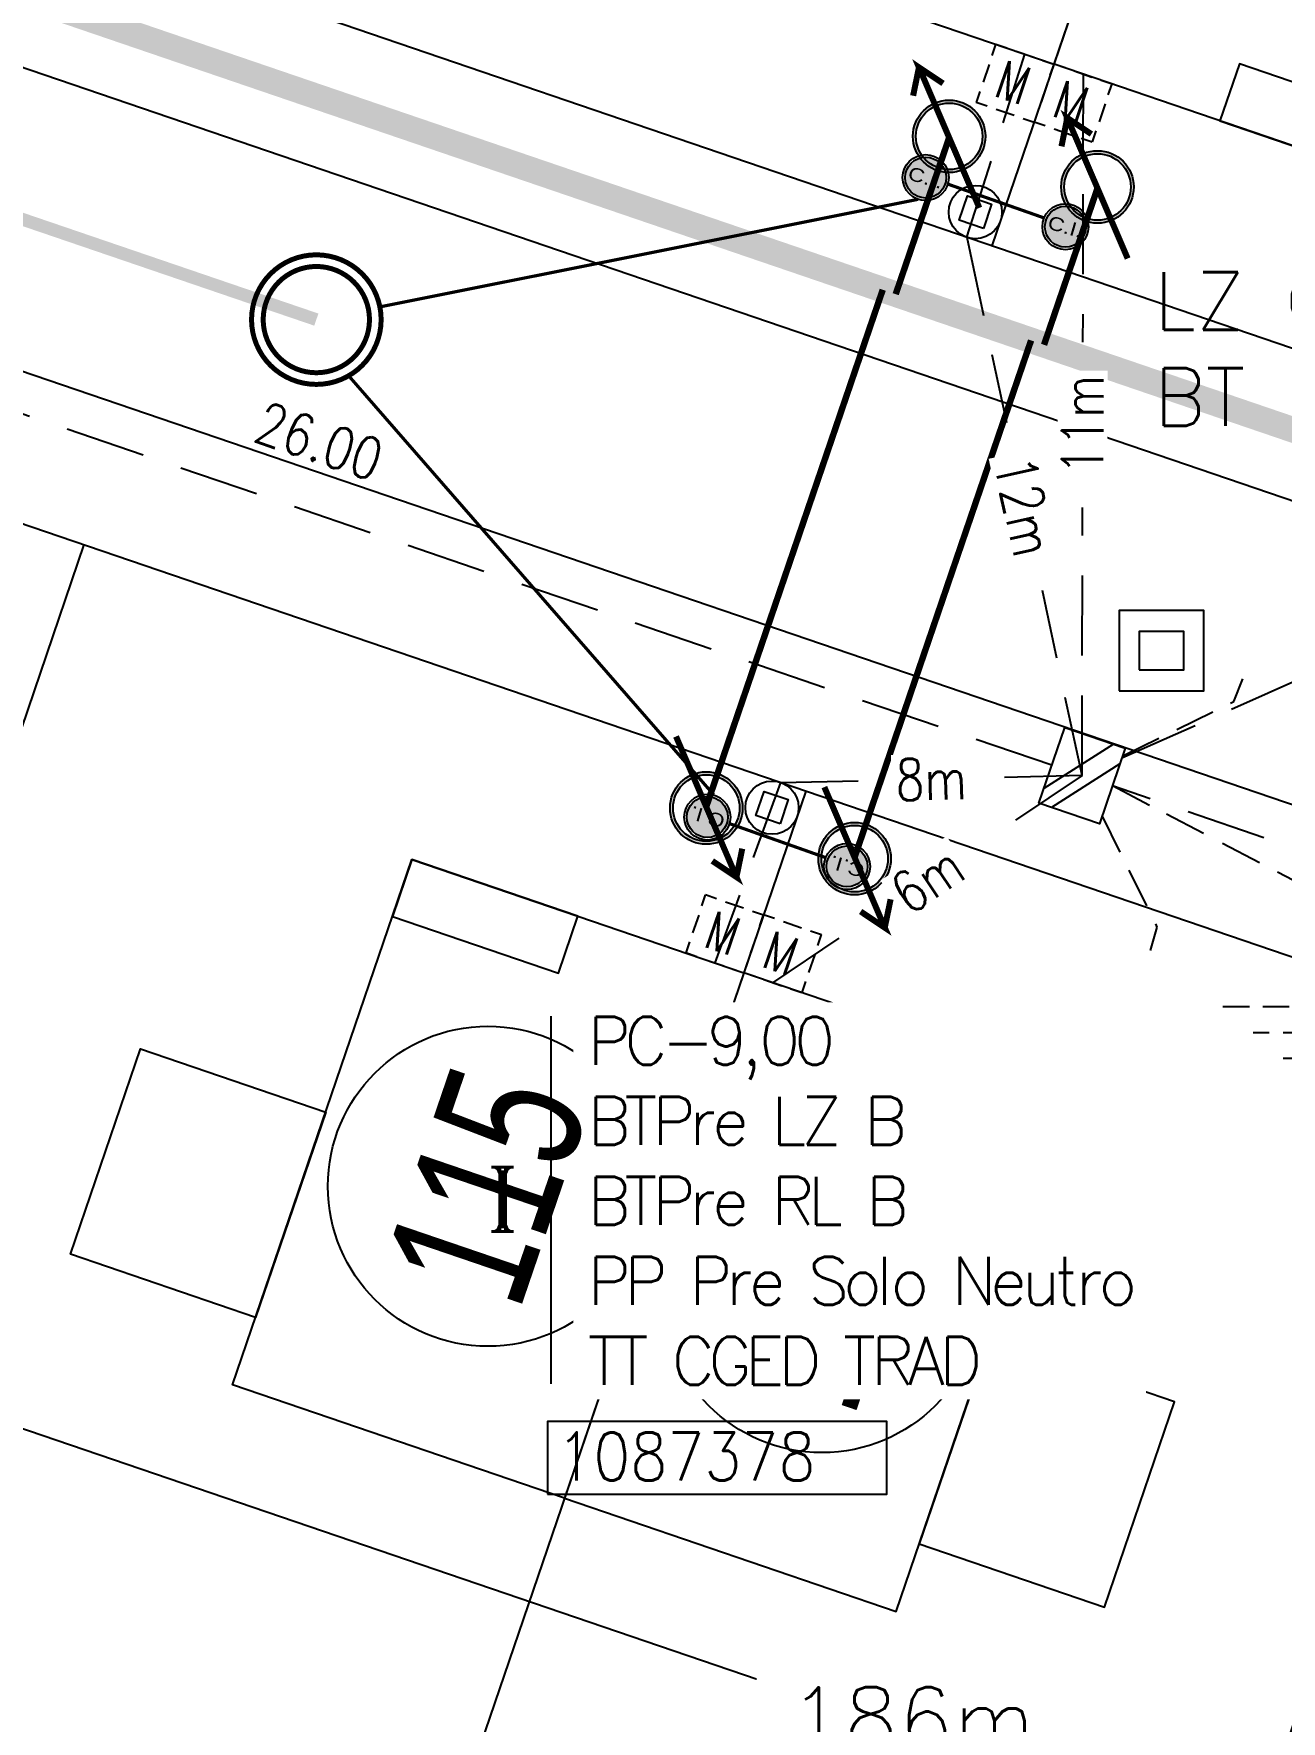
# Model space of a CAD drawing. Extents: x 0 to 336586, y 0 to 6284468.
# Drawn here: x 335277.86 to 335297.34, y 6277760.61 to 6277786.98 of the extents above; entities that cross this region are included whole.
import ezdxf
from ezdxf.enums import TextEntityAlignment as Align

# ---------------------------------------------------------------- set-up
doc = ezdxf.new("R2010")
doc.units = 0
doc.header["$LTSCALE"] = 5
doc.linetypes.add('DASHED', pattern=[0.75, 0.5, -0.25])
doc.linetypes.add('HIDDEN', pattern=[0.375, 0.25, -0.125])
for name, color, linetype in [('ACOM-P', 251, 'DASHED'), ('CALLES-URBANAS', 6, 'Continuous'), ('COTAS', 11, 'Continuous'), ('EQUIPOS', 240, 'Continuous'), ('EQUIPOS_P', 240, 'Continuous'), ('ESTRUCTURAS', 42, 'Continuous'), ('ESTRUCTURAS_E', 42, 'Continuous'), ('ESTRUCTURAS_P', 42, 'Continuous'), ('GRILLA', 254, 'Continuous'), ('LBT_A_P', 100, 'DASHED'), ('LINEA-EDIFICACION-URBANA', 21, 'Continuous'), ('MUROS', 8, 'Continuous'), ('Numero', 42, 'Continuous'), ('PLANTA', 6, 'Continuous'), ('POSTES_E', 41, 'Continuous'), ('POSTES_P', 41, 'Continuous'), ('Prosan Agua Potable D. Arranque', 1, 'Continuous'), ('Prosan Agua Potable D. MAP', 5, 'Continuous'), ('Prosan Agua Potable P. Cañeria Proyectada', 1, 'Continuous'), ('Prosan Alcantarillado D. Union Domiciliaria', 4, 'Continuous'), ('Prosan Alcantarillado P. CI Proyectada', 1, 'Continuous'), ('Prosan Alcantarillado P. Colector Proyectado', 1, 'Continuous'), ('PUNTO-DE-INTERES', 254, 'Continuous'), ('servicios', 6, 'Continuous'), ('TEXTO-BT_P', 151, 'Continuous')]:
    doc.layers.add(name, color=color, linetype=linetype)
doc.styles.add('2mm', font='simplex.shx', dxfattribs={"width": 0.8, "height": 0.65})
doc.styles.add('ARIAL', font='arial.ttf', dxfattribs={"width": 0.82})
doc.styles.add('ROMANS', font='romans.shx', dxfattribs={"height": 1})
doc.styles.add('ROMANT', font='romant.shx', dxfattribs={"height": 2})
doc.styles.add('Swis-50', font='swissc.ttf', dxfattribs={"width": 0.85})
doc.dimstyles.new('ACOMETIDA 500', dxfattribs={"dimtxt": 0.65, "dimasz": 1.8, "dimexe": 1.25, "dimexo": 0.625, "dimtad": 0, "dimdec": 0, "dimtxsty": '2mm', "dimblk": 'NONE', "dimcen": 2.5, "dimse1": 1, "dimse2": 1, "dimclrd": 256, "dimclrt": 2, "dimadec": 0, "dimazin": 0, "dimtfac": 1, "dimtdec": 0, "dimtmove": 0, "dimatfit": 3, "dimldrblk": 'NONE', "dimfxl": 1, "dimtfill": 1, "dimlwd": -1, "dimarcsym": 2})
doc.dimstyles.new('GRILLA X 500', dxfattribs={"dimtxt": 0.5, "dimasz": 1.8, "dimexe": 1.25, "dimexo": 0.625, "dimtad": 0, "dimdec": 0, "dimtxsty": 'ROMANS', "dimblk": 'NONE', "dimcen": 2.5, "dimse1": 1, "dimse2": 1, "dimsd1": 1, "dimsd2": 1, "dimclrd": 256, "dimclrt": 256, "dimadec": 0, "dimazin": 0, "dimtfac": 1, "dimtdec": 0, "dimtmove": 0, "dimatfit": 3, "dimldrblk": 'NONE', "dimfxlon": 1, "dimtfill": 1, "dimlwd": -1, "dimarcsym": 2})
doc.dimstyles.new('GRILLA Y 500', dxfattribs={"dimtxt": 0.5, "dimasz": 1.8, "dimexe": 1.25, "dimexo": 0.625, "dimtad": 0, "dimdec": 0, "dimtxsty": 'ROMANS', "dimblk": 'NONE', "dimcen": 2.5, "dimse1": 1, "dimse2": 1, "dimsd1": 1, "dimsd2": 1, "dimclrd": 256, "dimclrt": 256, "dimadec": 0, "dimazin": 0, "dimtfac": 1, "dimtdec": 0, "dimtmove": 0, "dimatfit": 3, "dimldrblk": 'NONE', "dimfxlon": 1, "dimtfill": 1, "dimlwd": -1, "dimarcsym": 2})
doc.dimstyles.new('VANO 500', dxfattribs={"dimtxt": 0.65, "dimasz": 1.8, "dimexe": 0, "dimexo": 8, "dimgap": 1.2, "dimtad": 0, "dimdec": 0, "dimzin": 0, "dimdsep": 46, "dimtxsty": '2mm', "dimblk": 'NONE', "dimcen": 0, "dimse1": 1, "dimse2": 1, "dimsd1": 1, "dimsd2": 1, "dimclrd": 7, "dimclrt": 2, "dimadec": 0, "dimazin": 0, "dimtfac": 1, "dimtdec": 0, "dimtofl": 0, "dimtmove": 0, "dimatfit": 3, "dimldrblk": 'NONE', "dimfxl": 1, "dimtfill": 1, "dimtolj": 1, "dimtzin": 0, "dimlwd": 25, "dimarcsym": 0})

# ---------------------------------------------------------------- blocks, each defined once
blk = doc.blocks.new('A$C461B3DCE')
at = {"layer": 'Prosan Agua Potable D. MAP', "ltscale": 2}
h = blk.add_hatch(color=4, dxfattribs=at)
h.dxf.hatch_style = 1
edge = h.paths.add_edge_path()
edge.add_line((0.7710314885518511, 0.5448670548734738), (0.7504819952160025, 0.5306253450311521))
edge.add_arc((0.5218886427903211, 0.3768014163459124), 0.2755298927691394, 393.9372072948622, 430.8894317799293)
edge.add_arc((0.5219586611189867, 0.376749035538496), 0.2755564759331746, 70.90675392884668, 215.492820778389)
edge.add_line((0.2976038094080948, 0.2167606861423788), (0.2770543160722461, 0.2025189763000571))
edge.add_arc((0.5218886427903213, 0.3768014163459125), 0.3005298927691393, 70.88943177992928, 215.4447158899646, ccw=False)
edge.add_arc((0.5218886427903213, 0.3768014163459125), 0.3005298927691391, 394.0026343322039, 430.88943177992934, ccw=False)
h = blk.add_hatch(color=4, dxfattribs=at)
h.dxf.hatch_style = 1
edge = h.paths.add_edge_path()
edge.add_line((0.7622593604771488, 0.557190258923689), (0.7420747884321109, 0.5424359027211417))
edge.add_arc((0.521888642790321, 0.3768014163459126), 0.2755298927691394, 0, 36.95222448506712, ccw=False)
edge.add_arc((0.5218620722195667, 0.376884724929531), 0.2755564759331746, 215.3966110015403, 359.98267785108266, ccw=False)
edge.add_line((0.2972388881172841, 0.2172733325026044), (0.2770543160722462, 0.2025189763000571))
edge.add_arc((0.5218886427903211, 0.3768014163459128), 0.3005298927691393, 215.4447158899647, 360)
edge.add_arc((0.5218886427903211, 0.3768014163459128), 0.3005298927691391, 0, 36.88679744772544)
at = {"layer": 'Prosan Agua Potable D. MAP', "color": 4, "ltscale": 2, "const_width": 0.05}
blk.add_lwpolyline([(9.38084215e-08, 1.08246816e-07), (1.023286459401971, 0.7479937492063158), (0.9377070762315523, 0.5236589383472321), (1.023286459402515, 0.7479937492077511), (0.7832410503892931, 0.7426890532315298)], dxfattribs=at)
at = {"layer": 'Prosan Agua Potable D. MAP', "color": 4, "ltscale": 2}
for radius in [0.3005298927691391, 0.2755298927691391]:
    blk.add_circle((0.5218886427903211, 0.3768014163459128), radius, dxfattribs=at)
blk = doc.blocks.new('agua potable')
at = {"layer": 'Prosan Agua Potable D. Arranque', "color": 4, "const_width": 0.1}
for points, elevation in [([(335781.7514421921, 6282463.049470363), (335780.9164400174, 6282460.603466848)], -499.809), ([(335784.0686419632, 6282462.258438447), (335783.2336397888, 6282459.812434932)], -499.809), ([(335777.9566272449, 6282452.595383913), (335780.7139737631, 6282460.672583578)], -499.8090000075405), ([(335780.2738270161, 6282451.804352), (335783.0311735371, 6282459.88155166)], -499.8090000075405)]:
    blk.add_lwpolyline(points, dxfattribs=dict(at, elevation=elevation))
at = {"layer": 'Prosan Agua Potable P. Cañeria Proyectada', "color": 4, "const_width": 0.4}
blk.add_lwpolyline([(335715.1385539899, 6282483.05833149), (335803.8139580395, 6282452.786847938)], dxfattribs=at)
at = {"layer": 'Prosan Agua Potable D. MAP', "color": 4, "ltscale": 20}
for p, xscale, yscale, zscale, rotation in [((335782.2230528454, 6282461.951686187, -499.809), 1.885254132807255, 1.885254132807255, 1.885254132807255, 77.0827137440164), ((335784.5402526163, 6282461.16065427, -499.809), 1.885254132807254, 1.885254132807254, 1.885254132807254, 77.08271373004237), ((335777.4850165919, 6282453.693168092, -499.8090000075405), 1.885254132835699, 1.885254132835699, 1.885254132835699, 257.0827137300424), ((335779.8022163628, 6282452.902136176, -499.8090000075405), 1.885254132835698, 1.885254132835698, 1.885254132835698, 257.0827137440164)]:
    blk.add_blockref('A$C461B3DCE', p, dxfattribs=dict(at, xscale=xscale, yscale=yscale, zscale=zscale, rotation=rotation))
blk = doc.blocks.new('UD')
at = {"layer": 'Prosan Alcantarillado D. Union Domiciliaria', "true_color": 0x57ffab}
h = blk.add_hatch(color=101, dxfattribs=at)
edge = h.paths.add_edge_path()
edge.add_arc((6.984919e-10, 0), 0.3200000000000001, 0, 360)
at = {"layer": 'Prosan Alcantarillado D. Union Domiciliaria', "color": 7}
for radius in [0.36, 0.3200000000000001]:
    blk.add_circle((6.984919e-10, 0), radius, dxfattribs=at)
at = {"layer": 'Prosan Alcantarillado D. Union Domiciliaria', "color": 7, "ltscale": 10, "style": 'ARIAL', "oblique": 359.9999998988733, "width": 1.199999998176862}
blk.add_text('C.I.', height=0.2121039574924962, dxfattribs=at).set_placement((0, 0), align=Align.MIDDLE_CENTER)
blk = doc.blocks.new('ALCANTARILLADO')
at = {"layer": 'Prosan Alcantarillado D. Union Domiciliaria', "color": 5, "ltscale": 20, "const_width": 0.05}
for points in [[(-2.595201786731195, -186.6521772773704), (-1.09048571340827, -187.1811153648887)], [(-3.059997065342031, -186.8905144568998), (-11.46636239760846, -188.5711512773996)], [(-6.249151308220462, -196.1959697038401), (-11.95422459975816, -189.6470292987069)], [(-6.005859507000423, -196.6431934724096), (-4.502157624643587, -197.1750079274643)]]:
    blk.add_lwpolyline(points, dxfattribs=at)
at = {"layer": 'Prosan Alcantarillado P. CI Proyectada', "color": 5, "ltscale": 2, "const_width": 0.078}
for points in [[(-13.47122519092227, -188.7695981507422, 1), (-11.4467195757461, -188.7695981507422, 1)], [(-13.28922519111802, -188.7695981507422, 1), (-11.62871957583411, -188.7695981507422, 1)]]:
    blk.add_lwpolyline(points, format="xyb", close=True, dxfattribs=at)
at = {"layer": 'Prosan Alcantarillado P. Colector Proyectado', "color": 5, "const_width": 0.2}
blk.add_lwpolyline([(-12.45897238354519, -188.7695981507422), (-64.37049618359742, -171.0483500112314)], dxfattribs=at)
at = {"layer": 'Prosan Alcantarillado D. Union Domiciliaria', "color": 5, "ltscale": 20}
for p, rotation in [((-2.940653921228659, -186.5508716845652), 343.655956915462), ((-0.7576279954664642, -187.3182493851054), 343.655956915462), ((-6.351117292259005, -196.5412274899427), 163.546395338698), ((-4.169562742303242, -197.3127781862859), 163.546395338698)]:
    blk.add_blockref('UD', p, dxfattribs=dict(at, rotation=rotation))
blk = doc.blocks.new('A$C12F70A7C')
at = {"layer": 'MUROS'}
for points in [[(0, -8.672000000951812), (-5.476999999998952, -8.672000000951812), (-5.476999999998952, 0), (0, 0)], [(-2.738500000006752, 0), (-5.476999999998952, 0), (-5.476999999998952, -0.9399999999441206), (-2.738500000006752, -0.9399999999441206)], [(0, -8.672000000951812), (5.4769999999844, -8.672000000951812), (5.4769999999844, 0), (0, 0)], [(2.7384999999922, 0), (5.4769999999844, 0), (5.4769999999844, -0.9399999999441206), (2.7384999999922, -0.9399999999441206)], [(-5.476999999998952, -7.557999999960883), (-8.53499999998894, -7.557999999960883), (-8.53499999998894, -4.169999999925493), (-5.476999999998952, -4.169999999925493)], [(5.4769999999844, -7.557999999960883), (8.534999999974389, -7.557999999960883), (8.534999999974389, -4.169999999925493), (5.4769999999844, -4.169999999925493)]]:
    blk.add_lwpolyline(points, close=True, dxfattribs=at)
blk = doc.blocks.new('PLANTA')
at = {"layer": 'CALLES-URBANAS', "flags": 128}
blk.add_lwpolyline([(335808.0228677643, 6282492.507051034), (335804.7219671145, 6282495.218887109), (335740.3684188178, 6282517.187519785), (335736.0983137855, 6282517.06022873), (335723.6601908738, 6282480.624763886), (335726.9610915235, 6282477.91292781), (335791.3146398202, 6282455.944295134), (335795.5847448525, 6282456.07158619), (335808.0228677642, 6282492.507051034), (335795.5847448525, 6282456.07158619)], dxfattribs=at)
blk.add_lwpolyline([(335725.5072849494, 6282473.654237114), (335721.237179917, 6282473.526946058), (335710.1720965475, 6282441.113577982, 0.4142135623730951), (335713.9119420435, 6282433.496914956), (335774.4799874992, 6282412.820554791, 0.4142135623730951), (335782.0966505262, 6282416.560400287), (335793.1617338957, 6282448.973768363), (335789.8608332461, 6282451.685604438)], format="xyb", close=True, dxfattribs=at)
at = {"layer": 'LINEA-EDIFICACION-URBANA', "ltscale": 0.2}
for p, q in [((335794.3735774402, 6282496.374067726), (335782.4200567199, 6282461.358166447)), ((335768.234799691, 6282456.690680241), (335756.2005119387, 6282421.438185034)), ((335779.5124435716, 6282452.840785054), (335767.4781558194, 6282417.588289848))]:
    blk.add_line(p, q, dxfattribs=at)
blk.add_lwpolyline([(335794.6114752553, 6282460.185025988), (335791.0209458711, 6282458.422045914), (335728.7085920466, 6282479.693867726), (335726.9456119727, 6282483.28439711), (335737.0715833826, 6282512.946788931), (335740.6621127669, 6282514.709769005), (335802.9744665914, 6282493.437947193), (335804.7374466652, 6282489.847417809)], close=True, dxfattribs=at)
blk.add_lwpolyline([(335789.8763127967, 6282446.314135138), (335779.6695743548, 6282416.41514939), (335776.0790449706, 6282414.652169315), (335713.7666911461, 6282435.923991127), (335712.0037110722, 6282439.514520511), (335722.210449514, 6282469.41350626), (335725.8009788984, 6282471.176486334), (335788.1133327229, 6282449.904664522), (335789.8763127967, 6282446.314135138)], dxfattribs=at)
at = {"layer": 'PUNTO-DE-INTERES', "color": 8}
for centre in [(335774.5472259826, 6282446.665698465), (335779.7648292485, 6282445.005199237)]:
    blk.add_circle(centre, 2.5, dxfattribs=at)
at = {"layer": 'PUNTO-DE-INTERES', "rotation": 161.1514259085047}
blk.add_blockref('A$C12F70A7C', (335783.3892611025, 6282464.197293577), dxfattribs=at)
blk.add_blockref('A$C12F70A7C', (335783.3892611025, 6282464.197293577), dxfattribs=at)
blk.add_blockref('A$C12F70A7C', (335783.3892611025, 6282464.197293577), dxfattribs=at)
at = {"layer": 'PUNTO-DE-INTERES', "xscale": -1, "rotation": 341.1514259085047}
blk.add_blockref('A$C12F70A7C', (335778.5432391889, 6282450.001657924), dxfattribs=at)
blk.add_blockref('A$C12F70A7C', (335778.5432391889, 6282450.001657924), dxfattribs=at)
blk.add_blockref('A$C12F70A7C', (335778.5432391889, 6282450.001657924), dxfattribs=at)
at = {"layer": 'PUNTO-DE-INTERES', "color": 8, "char_height": 2.25, "attachment_point": 5, "rotation": 71.15142590850466, "line_spacing_factor": 0.6, "style": 'Swis-50'}
for s, insert in [('\\fArial Narrow|b0|i0|c00|p39;\\H1x;\\W0.8;115', (335774.5360448642, 6282446.669515409)), ('\\fArial Narrow|b0|i0|c00|p39;\\H1x;\\W0.8;116', (335779.7595675458, 6282445.006995446))]:
    blk.add_mtext(s, dxfattribs=dict(at, insert=insert))
blk = doc.blocks.new('EM-BT_P')
at = {"layer": 'EQUIPOS'}
for p, q in [((-1.59583581811421, 0.990598165203636), (-1.59583581811421, 1.595838092819461)), ((-0.990595890498426, 1.595417830392476), (-1.59583581811421, 1.595417830392476)), ((-0.4940528739877835, 1.595417830392476), (0.4940729303437621, 1.595417830392476)), ((0.9906159468543903, 1.595417830392476), (1.595855874470174, 1.595417830392476)), ((1.595855874470174, 0.990598165203636), (1.595855874470174, 1.595838092819461)), ((-1.59583581811421, 0.4940551486930361), (-1.59583581811421, -0.4940706556385237)), ((1.595855874470174, 0.4940551486930361), (1.595855874470174, -0.4940706556385237)), ((-1.59583581811421, -0.9906136721491804), (-1.59583581811421, -1.595853599764949)), ((-0.990595890498426, -1.595433337337964), (-1.59583581811421, -1.595433337337964)), ((-0.4940528739877835, -1.595433337337964), (0.4940729303437621, -1.595433337337964)), ((0.9906159468543903, -1.595433337337964), (1.595855874470174, -1.595433337337964)), ((1.595855874470174, -0.9906136721491804), (1.595855874470174, -1.595853599764949))]:
    blk.add_line(p, q, dxfattribs=at)
at = {"layer": 'EQUIPOS', "style": 'ROMANS', "width": 0.8}
blk.add_text('M', height=1.98, dxfattribs=at).set_placement((-0.9147899827143248, -0.9896123134684556))
blk = doc.blocks.new('PC-9_P')
at = {"layer": 'POSTES_E'}
for p, q in [((0.6083982158431285, 1.249984817137545), (-1.000003517699549, -0.7605173497908027)), ((0.9999964823004506, 0.728340590182853), (-0.5826881361359098, -1.250015182862455))]:
    blk.add_line(p, q, dxfattribs=at)
blk.add_lwpolyline([(-1.000003517699549, 1.249984817137545), (0.9999964823004506, 1.249984817137545), (0.9999964823004506, -1.250015182862455), (-1.000003517699549, -1.250015182862455)], close=True, dxfattribs=at)
blk = doc.blocks.new('*D172')
at = {"layer": 'Defpoints', "color": 0, "ltscale": 0.5, "transparency": 16777216}
for p in [(335294.5871112004, 6277776.420601974), (335294.2335338141, 6277775.38474358), (335318.8406290959, 6277766.985408935)]:
    blk.add_point(p, dxfattribs=at)
at = {"layer": 'COTAS', "color": 2, "ltscale": 0.5, "transparency": 16777216, "insert": (335306.8906601497, 6277772.220938484), "char_height": 0.65, "attachment_point": 5, "rotation": 341.1532989762952, "style": '2mm', "bg_fill": 3, "box_fill_scale": 1.1, "bg_fill_color": 256, "bg_fill_true_color": 13158600, "bg_fill_transparency": 0}
blk.add_mtext('\\A1;26.00', dxfattribs=at)
blk = doc.blocks.new('_None')
blk = doc.blocks.new('*D173')
at = {"layer": 'Defpoints', "color": 0, "ltscale": 0.5, "transparency": 16777216}
for p in [(335270.0469279294, 6277784.797088477), (335269.6933507002, 6277783.761230542), (335294.2335338141, 6277775.38474358)]:
    blk.add_point(p, dxfattribs=at)
at = {"layer": 'COTAS', "color": 2, "ltscale": 0.5, "transparency": 16777216, "insert": (335282.3170195648, 6277780.608845226), "char_height": 0.65, "attachment_point": 5, "rotation": 341.1532989762952, "style": '2mm', "bg_fill": 3, "box_fill_scale": 1.1, "bg_fill_color": 256, "bg_fill_true_color": 13158600, "bg_fill_transparency": 0}
blk.add_mtext('\\A1;26.00', dxfattribs=at)
blk = doc.blocks.new('*D218')
at = {"layer": 'Defpoints', "color": 0, "linetype": 'HIDDEN', "ltscale": 0.25, "transparency": 16777216}
for p in [(335305.665319778, 6277781.680864063), (335306.1141942884, 6277780.672280967), (335294.2335296962, 6277775.384736964)]:
    blk.add_point(p, dxfattribs=at)
at = {"layer": 'COTAS', "color": 2, "linetype": 'HIDDEN', "ltscale": 0.25, "transparency": 16777216, "insert": (335299.7249874827, 6277779.037092062), "char_height": 0.65, "attachment_point": 5, "rotation": 23.99167350979898, "style": '2mm', "bg_fill": 3, "box_fill_scale": 1.1, "bg_fill_color": 256, "bg_fill_true_color": 13158600, "bg_fill_transparency": 0}
blk.add_mtext('\\A1;13.00', dxfattribs=at)
blk = doc.blocks.new('*D323')
at = {"layer": 'ACOM-P', "ltscale": 0.5, "transparency": 16777216}
for p, q in [((335294.2335338145, 6277775.384743577), (335292.7692249482, 6277774.404506368)), ((335289.4019423416, 6277772.150381038), (335290.8662512074, 6277773.130618248))]:
    blk.add_line(p, q, dxfattribs=at)
at = {"layer": 'Defpoints', "color": 0, "ltscale": 0.5, "transparency": 16777216}
for p in [(335294.2335338136, 6277775.384743579), (335294.2335338145, 6277775.384743577), (335289.4019423407, 6277772.15038104)]:
    blk.add_point(p, dxfattribs=at)
at = {"layer": 'ACOM-P', "color": 2, "ltscale": 0.5, "transparency": 16777216, "insert": (335291.8177380776, 6277773.767562308), "char_height": 0.65, "attachment_point": 5, "rotation": 33.79913168507239, "style": '2mm', "bg_fill": 3, "box_fill_scale": 1.1, "bg_fill_color": 256, "bg_fill_true_color": 13158600, "bg_fill_transparency": 0}
blk.add_mtext('6m', dxfattribs=at)
blk = doc.blocks.new('*D324')
at = {"layer": 'ACOM-P', "ltscale": 0.5, "transparency": 16777216}
for p, q in [((335294.247923522, 6277786.345897377), (335294.2424268593, 6277782.158890796)), ((335294.2335338229, 6277775.384743586), (335294.2390304856, 6277779.571750169))]:
    blk.add_line(p, q, dxfattribs=at)
at = {"layer": 'Defpoints', "color": 0, "ltscale": 0.5, "transparency": 16777216}
for p in [(335294.2479235219, 6277786.345897377), (335294.247923522, 6277786.345897377), (335294.2335338228, 6277775.384743586)]:
    blk.add_point(p, dxfattribs=at)
at = {"layer": 'ACOM-P', "color": 2, "ltscale": 0.5, "transparency": 16777216, "insert": (335294.2407286729, 6277780.865320481), "char_height": 0.65, "attachment_point": 5, "rotation": 89.92478268512862, "style": '2mm', "bg_fill": 3, "box_fill_scale": 1.1, "bg_fill_color": 256, "bg_fill_true_color": 13158600, "bg_fill_transparency": 0}
blk.add_mtext('11m', dxfattribs=at)
blk = doc.blocks.new('PM-6_P')
at = {"layer": 'POSTES_E'}
blk.add_lwpolyline([(-0.6677519658405187, 0.6677414800509212), (0.6677199434739736, 0.6677414800509212), (0.6677199434739736, -0.66773042926323), (-0.6677519658405187, -0.66773042926323)], close=True, dxfattribs=at)
blk.add_circle((-1.601118327254625e-05, 5.52539384557349e-06), 1.386432699211355, dxfattribs=at)
blk = doc.blocks.new('*D329')
at = {"layer": 'ACOM-P', "ltscale": 0.5, "transparency": 16777216}
for p, q in [((335292.432062078, 6277783.795930235), (335293.0515185772, 6277780.903648272)), ((335294.2335338234, 6277775.384743586), (335293.6140773243, 6277778.277025549))]:
    blk.add_line(p, q, dxfattribs=at)
at = {"layer": 'Defpoints', "color": 0, "ltscale": 0.5, "transparency": 16777216}
for p in [(335292.4320620776, 6277783.795930235), (335292.432062078, 6277783.795930235), (335294.2335338227, 6277775.384743586)]:
    blk.add_point(p, dxfattribs=at)
at = {"layer": 'ACOM-P', "color": 2, "ltscale": 0.5, "transparency": 16777216, "insert": (335293.3327979492, 6277779.59033691), "char_height": 0.65, "attachment_point": 5, "rotation": 282.08873004025327, "style": '2mm', "bg_fill": 3, "box_fill_scale": 1.1, "bg_fill_color": 256, "bg_fill_true_color": 13158600, "bg_fill_transparency": 0}
blk.add_mtext('12m', dxfattribs=at)
blk = doc.blocks.new('*D334')
at = {"layer": 'ACOM-P', "ltscale": 0.5, "transparency": 16777216}
for p, q in [((335294.2335296741, 6277775.384737985), (335293.0236938107, 6277775.357457452)), ((335289.5244399067, 6277775.278552935), (335290.7342757701, 6277775.305833469))]:
    blk.add_line(p, q, dxfattribs=at)
at = {"layer": 'Defpoints', "color": 0, "ltscale": 0.5, "transparency": 16777216}
for p in [(335294.2335296741, 6277775.384737985), (335294.2335296972, 6277775.384736964), (335289.5244399298, 6277775.278551914)]:
    blk.add_point(p, dxfattribs=at)
at = {"layer": 'ACOM-P', "color": 2, "ltscale": 0.5, "transparency": 16777216, "insert": (335291.8789847904, 6277775.331645461), "char_height": 0.65, "attachment_point": 5, "rotation": 1.2917410100391382, "style": '2mm', "bg_fill": 3, "box_fill_scale": 1.1, "bg_fill_color": 256, "bg_fill_true_color": 13158600, "bg_fill_transparency": 0}
blk.add_mtext('8m', dxfattribs=at)
blk = doc.blocks.new('LZ-P')
at = {"layer": 'ESTRUCTURAS', "linetype": 'DASHED', "ltscale": 0.5}
for points in [[(-1, 0), (-3.720051217649598, 2.741180723533034), (-4.480327243276406, 2.774263823404908)], [(1, 0), (3.720051217649598, 2.741180723533034), (4.480327243276406, 2.774263823404908)]]:
    blk.add_lwpolyline(points, dxfattribs=at)
blk = doc.blocks.new('TT-S_P')
at = {"layer": 'ESTRUCTURAS_E', "ltscale": 3}
for p, q in [((1.657170947816326, -0.8640653022951028), (0, 0)), ((4.069243126028397, -2.121743563292085), (2.412072178212014, -1.257678260997011)), ((6.570607230804427, -3.425979516855932), (4.913436282988101, -2.561914214560829)), ((9.105852084715393, -4.74788122770434), (7.368990578442236, -3.8422644810191)), ((9.105852084715535, -4.747881227704397), (9.105852084715535, -6.800140530395112)), ((9.105852084715535, -7.785268621837815), (9.105852084715535, -9.837527924528558)), ((4.937199434267285, -9.837527924525233), (6.115733717630775, -9.837527924525233)), ((6.713632307243472, -9.837527924525233), (7.892166590607018, -9.837527924525233)), ((8.516584943035012, -9.837527924528558), (9.695119226398559, -9.837527924528558)), ((11.49807186218996, -9.837527924525233), (10.31953757882647, -9.837527924525233)), ((13.27450473516626, -9.837527924525233), (12.09597045180271, -9.837527924525233)), ((6.287813355392416, -11.00585093154979), (7.003679050656899, -11.00585093154979)), ((7.628097403084865, -11.00585093155311), (8.806631686448354, -11.00585093155311)), ((10.60958432223984, -11.00585093154979), (9.431050038876348, -11.00585093154979)), ((11.92389081404107, -11.00585093154979), (11.20748291185259, -11.00585093154979)), ((7.628097403084865, -12.14540153467328), (8.806631686448354, -12.14540153467328)), ((10.60958432223984, -12.14540153467001), (9.431050038876348, -12.14540153467001)), ((9.468130448197767, -13.10210014875597), (8.743573721235746, -13.10210014875597))]:
    blk.add_line(p, q, dxfattribs=at)
blk = doc.blocks.new('CA 3Ø-P')
at = {"layer": 'ESTRUCTURAS'}
for points in [[(-1.307126184576191, -1.266878571361303), (1.346075665089302, -1.266878571361303), (1.346075665089302, 1.246819127351046), (-1.307126184576191, 1.246819127351046)], [(-0.676001158892177, -0.6099489843472838), (0.7149506394052878, -0.6099489843472838), (0.7149506394052878, 0.5898895403370261), (-0.676001158892177, 0.5898895403370261)]]:
    blk.add_lwpolyline(points, close=True, dxfattribs=at)
blk = doc.blocks.new('*D434')
at = {"layer": 'Defpoints', "color": 0, "ltscale": 0.5, "transparency": 16777216}
for p in [(335292.711083103, 6278000), (335274.7657512065, 6277998.486549078), (0, 0)]:
    blk.add_point(p, dxfattribs=at)
at = {"layer": 'GRILLA', "ltscale": 0.5, "transparency": 16777216, "insert": (335269.8550369208, 6277998.486549078), "char_height": 1, "attachment_point": 5, "style": 'ROMANS', "bg_fill": 3, "box_fill_scale": 1.1, "bg_fill_color": 256, "bg_fill_true_color": 13158600, "bg_fill_transparency": 0}
blk.add_mtext('Y-6278000', dxfattribs=at)
blk = doc.blocks.new('*D439')
at = {"layer": 'Defpoints', "color": 0, "ltscale": 0.5, "transparency": 16777216}
for p in [(335301.7893708139, 6277932.198101984), (335300, 6277899.167990658), (0, 0)]:
    blk.add_point(p, dxfattribs=at)
at = {"layer": 'GRILLA', "ltscale": 0.5, "transparency": 16777216, "insert": (335301.7893708129, 6277936.632625794), "char_height": 1, "attachment_point": 5, "rotation": 90, "style": 'ROMANS', "bg_fill": 3, "box_fill_scale": 1.1, "bg_fill_color": 256, "bg_fill_true_color": 13158600, "bg_fill_transparency": 0}
blk.add_mtext('X-335300', dxfattribs=at)
blk = doc.blocks.new('*D440')
at = {"layer": 'Defpoints', "color": 0, "ltscale": 0.5, "transparency": 16777216}
for p in [(335402.3497128253, 6277986.733224559), (335398.5975279866, 6277900), (0, 0)]:
    blk.add_point(p, dxfattribs=at)
at = {"layer": 'GRILLA', "ltscale": 0.5, "transparency": 16777216, "insert": (335402.3497128243, 6277991.143938844), "char_height": 1, "attachment_point": 5, "rotation": 90, "style": 'ROMANS', "bg_fill": 3, "box_fill_scale": 1.1, "bg_fill_color": 256, "bg_fill_true_color": 13158600, "bg_fill_transparency": 0}
blk.add_mtext('X-335399', dxfattribs=at)

msp = doc.modelspace()

# ---------------------------------------------------------------- linework, layer by layer
at = {"layer": 'LBT_A_P', "ltscale": 0.5}
for points in [[(335293.7603390641, 6277775.54626289), (335270.1665462382, 6277783.599718984)], [(335294.8564937626, 6277775.661994497), (335305.442392418, 6277780.37329275)], [(335318.3663794997, 6277767.147288305), (335294.706725235, 6277775.223225405)]]:
    msp.add_lwpolyline(points, dxfattribs=at)
at = {"layer": 'TEXTO-BT_P', "ltscale": 0.5}
msp.add_lwpolyline([(335285.9371547052, 6277771.625824391), (335285.9371547052, 6277765.884030556)], dxfattribs=at)

# ---------------------------------------------------------------- block references
at = {"layer": 'EQUIPOS_P', "ltscale": 5, "xscale": 0.3, "yscale": 0.3, "zscale": 0.3, "rotation": 341.1514259146094}
for p in [(335293.1870894994, 6277786.202159782), (335294.0932920794, 6277785.892938943), (335288.6503670121, 6277772.912566659), (335289.556569592, 6277772.60334582)]:
    msp.add_blockref('EM-BT_P', p, dxfattribs=at)
at = {"layer": 'PLANTA'}
msp.add_blockref('PLANTA', (-489.5943777723587, -4677.696606804617), dxfattribs=at)
at = {"layer": 'POSTES_P', "ltscale": 5, "xscale": 0.5, "yscale": 0.5, "zscale": 0.5, "rotation": 341.153281125245}
msp.add_blockref('PC-9_P', (335294.233533814, 6277775.38474358), dxfattribs=at)
at = {"layer": 'servicios', "color": 1}
msp.add_blockref('ALCANTARILLADO', (335294.7307215866, 6277971.279013176), dxfattribs=at)
at = {"layer": 'servicios'}
msp.add_blockref('agua potable', (-489.5943777723587, -4677.696606804617), dxfattribs=at)

# ---------------------------------------------------------------- texts
at = {"layer": 'TEXTO-BT_P', "ltscale": 0.5, "style": 'ROMANT'}
msp.add_text('I', height=0.9999999975, dxfattribs=at).set_placement((335285.181375963, 6277768.76556868), align=Align.MIDDLE_CENTER)

# ---------------------------------------------------------------- next in the draw order: dimensions: what is measured, and where the dimension line sits
at = {"layer": 'COTAS', "ltscale": 0.5}
dim = msp.add_linear_dim(base=(335294.5871112004, 6277776.420601974), p1=(335318.840629096, 6277766.985408935), p2=(335294.233533814, 6277775.38474358), angle=341.1532989762952, dimstyle='VANO 500', override={"dimpost": '.00', "dimsah": 1, "dimtmove": 1}, dxfattribs=at)
dim.commit()
dim.dimension.update_dxf_attribs({"geometry": '*D172', "text_midpoint": (335306.8906601497, 6277772.220938484)})

# ---------------------------------------------------------------- next in the draw order: block references
at = {"layer": 'ESTRUCTURAS_P', "ltscale": 5, "xscale": 0.35, "yscale": 0.35, "zscale": 0.35}
msp.add_blockref('TT-S_P', (335294.7067227825, 6277775.223218221), dxfattribs=at)

# ---------------------------------------------------------------- next in the draw order: dimensions: what is measured, and where the dimension line sits
at = {"layer": 'COTAS', "ltscale": 0.5}
dim = msp.add_linear_dim(base=(335270.0469279294, 6277784.797088477), p1=(335294.233533814, 6277775.38474358), p2=(335269.6933507003, 6277783.761230542), angle=341.1532989762952, dimstyle='VANO 500', override={"dimpost": '.00', "dimsah": 1, "dimtmove": 1}, dxfattribs=at)
dim.commit()
dim.dimension.update_dxf_attribs({"geometry": '*D173', "text_midpoint": (335282.3170195648, 6277780.608845226)})

# ---------------------------------------------------------------- next in the draw order: linework, layer by layer
at = {"layer": 'ACOM-P', "ltscale": 0.5}
msp.add_lwpolyline([(335292.4320352942, 6277783.795939378), (335293.3417209419, 6277786.655118215)], dxfattribs=at)

# ---------------------------------------------------------------- next in the draw order: block references
at = {"layer": 'POSTES_P', "ltscale": 5, "xscale": 0.3, "yscale": 0.3, "zscale": 0.3, "rotation": 161.1514259169997}
msp.add_blockref('PM-6_P', (335292.5664227325, 6277784.189562296), dxfattribs=at)

# ---------------------------------------------------------------- next in the draw order: texts
at = {"layer": 'TEXTO-BT_P', "ltscale": 0.5, "insert": (335286.510560973, 6277768.742964049), "char_height": 0.7499999981250001, "attachment_point": 4, "style": 'ROMANS', "bg_fill": 3, "box_fill_scale": 1.3, "bg_fill_color": 256, "bg_fill_transparency": 0}
msp.add_mtext('{\\T0.8;PC-9,00\\PBTPre LZ B\\PBTPre RL B\\PPP Pre Solo Neutro\\PTT CGED TRAD}', dxfattribs=at)

# ---------------------------------------------------------------- next in the draw order: dimensions: what is measured, and where the dimension line sits
at = {"layer": 'COTAS', "linetype": 'HIDDEN', "ltscale": 0.25}
dim = msp.add_aligned_dim(p1=(335294.2335296972, 6277775.384736964), p2=(335306.1141942888, 6277780.672280968), distance=1.1039602283523189, dimstyle='VANO 500', override={"dimpost": '.00', "dimsah": 1}, dxfattribs=at)
dim.commit()
dim.dimension.update_dxf_attribs({"geometry": '*D218', "text_midpoint": (335299.7249874827, 6277779.037092062)})

# ---------------------------------------------------------------- next in the draw order: block references
at = {"layer": 'ESTRUCTURAS_P', "xscale": 0.5, "yscale": 0.5, "zscale": 0.5}
msp.add_blockref('CA 3Ø-P', (335295.464610562, 6277777.34127245), dxfattribs=at)

# ---------------------------------------------------------------- next in the draw order: texts
at = {"layer": 'LBT_A_P', "insert": (335295.3559770747, 6277780.851193861), "char_height": 0.9, "attachment_point": 7, "style": 'ROMANS'}
msp.add_mtext('LZ CTO. 1-2\\PBT PROY.', dxfattribs=at)

# ---------------------------------------------------------------- next in the draw order: dimensions: what is measured, and where the dimension line sits
at = {"layer": 'ACOM-P', "ltscale": 0.5}
dim = msp.add_aligned_dim(p1=(335289.4019423409, 6277772.150381041), p2=(335294.233533814, 6277775.38474358), distance=-2.580806801525148e-09, dimstyle='ACOMETIDA 500', override={"dimpost": 'm', "dimsah": 1}, dxfattribs=at)
dim.commit()
dim.dimension.update_dxf_attribs({"geometry": '*D323', "text_midpoint": (335291.8177380776, 6277773.767562308)})

# ---------------------------------------------------------------- next in the draw order: linework, layer by layer
msp.add_lwpolyline([(335289.5244399296, 6277775.278551914), (335288.495739761, 6277772.45960188)], dxfattribs=at)

# ---------------------------------------------------------------- next in the draw order: block references
at = {"layer": 'POSTES_P', "ltscale": 5, "xscale": 0.3, "yscale": 0.3, "zscale": 0.3, "rotation": 161.1514259169997}
msp.add_blockref('PM-6_P', (335289.3900622546, 6277774.884929165), dxfattribs=at)

# ---------------------------------------------------------------- next in the draw order: dimensions: what is measured, and where the dimension line sits
at = {"layer": 'ACOM-P', "ltscale": 0.5}
dim = msp.add_aligned_dim(p1=(335294.2335338227, 6277775.384743583), p2=(335294.2479235218, 6277786.345897376), distance=-2.316078120682001e-10, dimstyle='ACOMETIDA 500', override={"dimpost": 'm', "dimsah": 1}, dxfattribs=at)
dim.commit()
dim.dimension.update_dxf_attribs({"geometry": '*D324', "text_midpoint": (335294.2407286729, 6277780.865320481)})

# ---------------------------------------------------------------- next in the draw order: dimensions: what is measured, and where the dimension line sits
dim = msp.add_aligned_dim(p1=(335294.2335338228, 6277775.384743585), p2=(335292.4320620772, 6277783.795930235), distance=-7.399193754620177e-10, text='12m', dimstyle='ACOMETIDA 500', override={"dimpost": 'm', "dimsah": 1}, dxfattribs=at)
dim.commit()
dim.dimension.update_dxf_attribs({"geometry": '*D329', "text_midpoint": (335293.3327979492, 6277779.59033691)})

# ---------------------------------------------------------------- next in the draw order: dimensions: what is measured, and where the dimension line sits
dim = msp.add_aligned_dim(p1=(335289.5244399296, 6277775.278551914), p2=(335294.2335296972, 6277775.384736964), distance=1.0219208554931441e-06, text='8m', dimstyle='ACOMETIDA 500', override={"dimpost": 'm', "dimsah": 1}, dxfattribs=at)
dim.commit()
dim.dimension.update_dxf_attribs({"geometry": '*D334', "text_midpoint": (335291.8789847904, 6277775.331645461)})

# ---------------------------------------------------------------- next in the draw order: linework, layer by layer
at = {"layer": 'COTAS', "ltscale": 0.5}
msp.add_lwpolyline([(335224.3070617126, 6277794.475828676), (335239.256357417, 6277778.30064067), (335264.8478576852, 6277769.565422369), (335289.3879701096, 6277761.188946443), (335313.9950694758, 6277752.789615487), (335334.8164369783, 6277745.68248441), (335355.7365372478, 6277738.538463867), (335379.7936561459, 6277730.3307163), (335404.0469462401, 6277725.08953426)], dxfattribs=at)

# ---------------------------------------------------------------- next in the draw order: block references
at = {"layer": 'ESTRUCTURAS_P', "xscale": 0.5, "yscale": 0.5, "zscale": 0.5, "rotation": 251.1514259245095}
msp.add_blockref('LZ-P', (335294.7067227825, 6277775.223218221), dxfattribs=at)

# ---------------------------------------------------------------- next in the draw order: texts
at = {"layer": 'COTAS', "insert": (335291.5777170022, 6277760.642604564), "char_height": 1, "attachment_point": 5, "style": 'ROMANS', "bg_fill": 3, "box_fill_scale": 1.5, "bg_fill_color": 256, "bg_fill_transparency": 0}
msp.add_mtext('\\A1;186m', dxfattribs=at)

# ---------------------------------------------------------------- next in the draw order: dimensions: what is measured, and where the dimension line sits
at = {"layer": 'GRILLA', "ltscale": 0.5}
dim = msp.add_ordinate_dim(feature_location=(335292.711083103, 6278000), offset=(-17.94533189648064, -1.5134509224444628), dtype=0, origin=(0, 0), dimstyle='GRILLA Y 500', override={"dimpost": 'Y-<>', "dimsah": 1}, dxfattribs=at)
dim.commit()
dim.dimension.update_dxf_attribs({"geometry": '*D434', "text_midpoint": (335269.8550369208, 6277998.486549078)})

# ---------------------------------------------------------------- next in the draw order: dimensions: what is measured, and where the dimension line sits
dim = msp.add_ordinate_dim(feature_location=(335300, 6277899.167990658), offset=(1.7893708138726652, 33.03011132590473), dtype=1, origin=(0, 0), dimstyle='GRILLA X 500', override={"dimpost": 'X-<>', "dimsah": 1}, dxfattribs=at)
dim.commit()
dim.dimension.update_dxf_attribs({"geometry": '*D439', "text_midpoint": (335301.7893708129, 6277936.632625794)})

# ---------------------------------------------------------------- next in the draw order: dimensions: what is measured, and where the dimension line sits
dim = msp.add_ordinate_dim(feature_location=(335398.5975279866, 6277900), offset=(3.7521848386968486, 86.733224558644), dtype=1, origin=(0, 0), dimstyle='GRILLA X 500', override={"dimpost": 'X-<>', "dimsah": 1}, dxfattribs=at)
dim.commit()
dim.dimension.update_dxf_attribs({"geometry": '*D440', "text_midpoint": (335402.3497128243, 6277991.143938844)})

# ---------------------------------------------------------------- next in the draw order: linework, layer by layer
at = {"layer": 'Numero'}
msp.add_lwpolyline([(335285.8804295923, 6277764.160621323), (335291.1855924063, 6277764.160621323), (335291.1855924063, 6277765.293782204), (335285.8804295923, 6277765.293782204)], close=True, dxfattribs=at)

# ---------------------------------------------------------------- next in the draw order: texts
at = {"layer": 'Numero', "style": 'ROMANS', "width": 0.9}
msp.add_text('1087378', height=0.75, dxfattribs=at).set_placement((335286.0198530589, 6277764.373971681))

doc.saveas('drawing.dxf')
